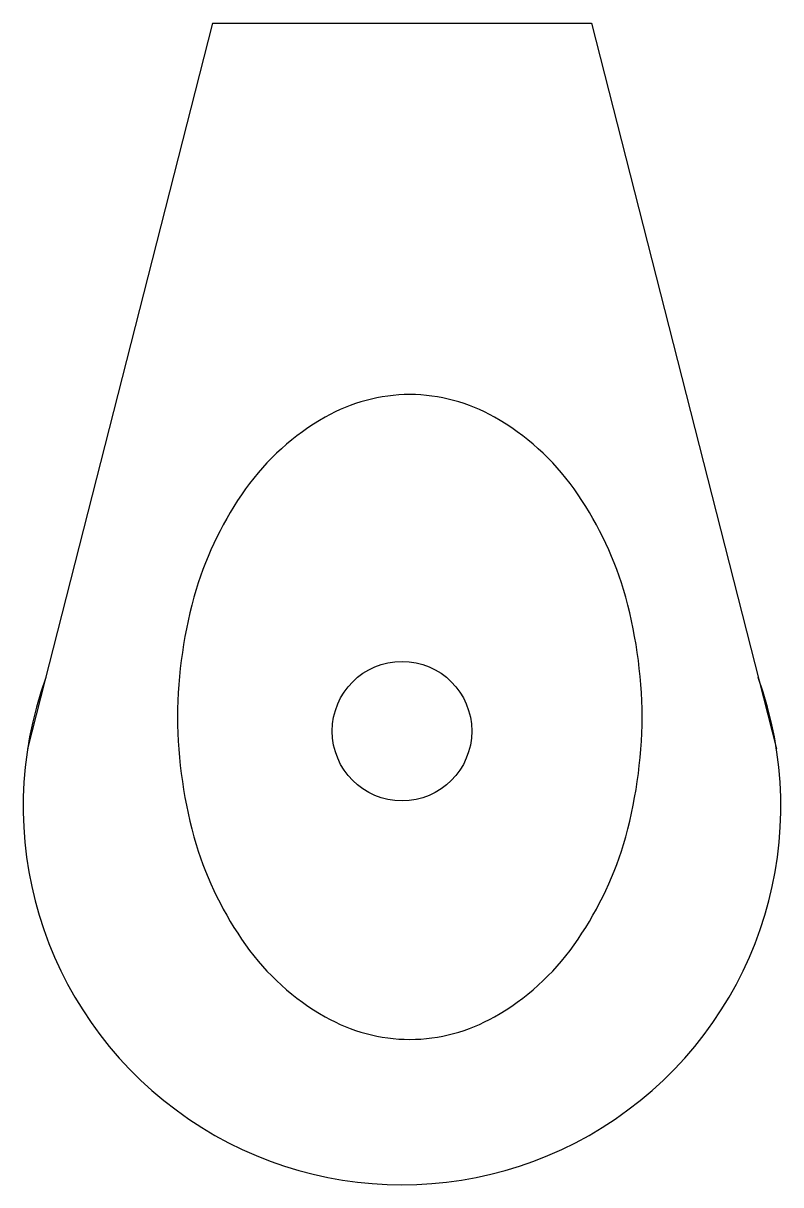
# Model space of a CAD drawing. Header units: metres. Extents: x 44689 to 45307, y -136149 to -135201.
import ezdxf

# ---------------------------------------------------------------- set-up
doc = ezdxf.new("R2010")
doc.units = ezdxf.units.M
doc.layers.add('DET1', color=1, linetype='Continuous')
doc.layers.add('R', color=3, linetype='Continuous')

msp = doc.modelspace()

# ---------------------------------------------------------------- linework, layer by layer
at = {"layer": 'DET1'}
for p, q in [((44843.71, -135200.88), (44692.84, -135792.88)), ((44843.71, -135200.88), (45152.58, -135200.88)), ((45152.58, -135200.88), (45303.45, -135792.88))]:
    msp.add_line(p, q, dxfattribs=at)
msp.add_lwpolyline([(45004.52, -136029.91, 0.13), (45073.55, -136011.47, 0.11), (45138.47, -135952.86, 0.08), (45178.76, -135870.92, 0.07), (45193.95, -135766.86, 0.07), (45178.76, -135662.81, 0.08), (45138.47, -135580.86, 0.11), (45073.55, -135522.25, 0.13), (45004.52, -135503.82, 0.13), (44935.5, -135522.25, 0.11), (44870.58, -135580.86, 0.08), (44830.28, -135662.81, 0.07), (44815.1, -135766.86, 0.07), (44830.28, -135870.92, 0.08), (44870.58, -135952.86, 0.11), (44935.5, -136011.47, 0.13)], format="xyb", close=True, dxfattribs=at)
msp.add_arc((44998.14, -135839.64), 308.87, 160.11, 19.89, dxfattribs=at)
at = {"layer": 'R'}
msp.add_circle((44998.14, -135778.39), 56.89, dxfattribs=at)

doc.saveas('drawing.dxf')
